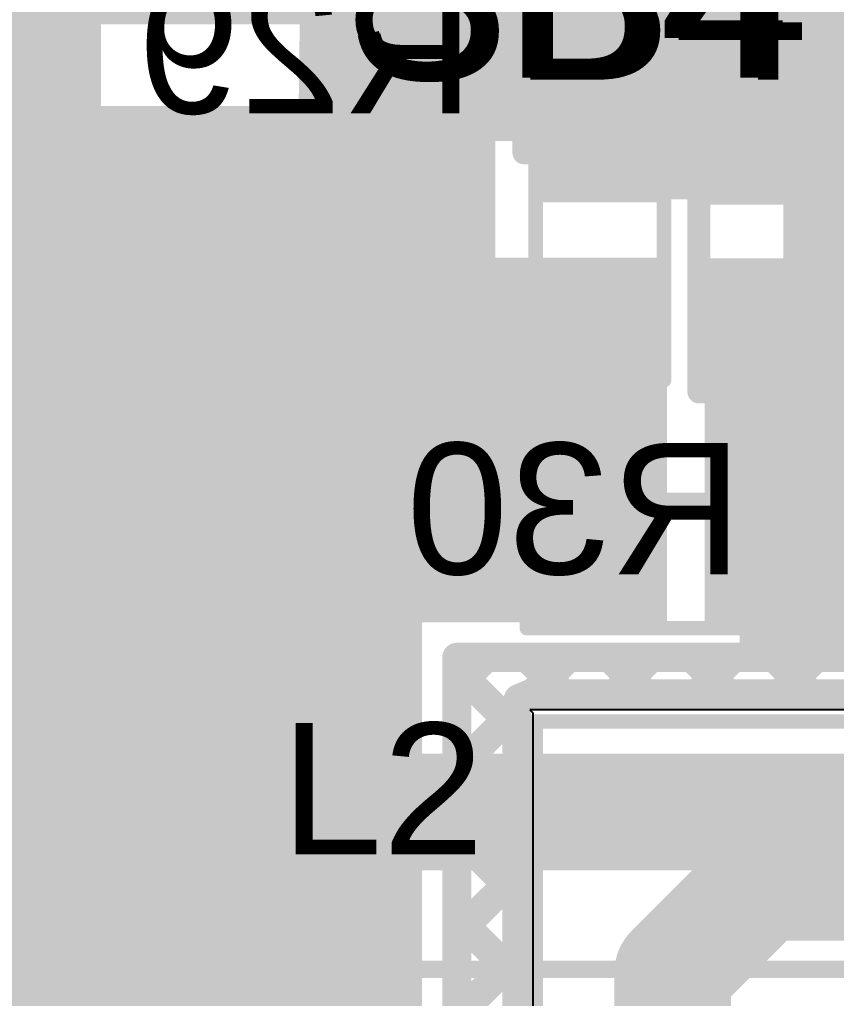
# Model space of a CAD drawing. Header units: millimetres. Extents: x -0.26 to 2.84, y -0.09 to 2.43.
# Drawn here: x 1.3311 to 1.6111, y 0.3581 to 0.6937 of the extents above; entities that cross this region are included whole.
import ezdxf

# ---------------------------------------------------------------- set-up
doc = ezdxf.new("R2010")
doc.units = ezdxf.units.MM
doc.header["$MEASUREMENT"] = 0
for name, color, linetype in [('BottomLayer', 5, 'Continuous'), ('BottomOverlay', 54, 'Continuous'), ('BottomPaste', 16, 'Continuous'), ('BottomSolder', 6, 'Continuous'), ('TopLayer', 1, 'Continuous'), ('TopOverlay', 2, 'Continuous'), ('TopPaste', 8, 'Continuous'), ('TopSolder', 216, 'Continuous')]:
    doc.layers.add(name, color=color, linetype=linetype)
doc.styles.add('Arial', font='', dxfattribs={"height": 0.2})
doc.styles.get('Arial').set_extended_font_data('Arial')

# ---------------------------------------------------------------- blocks, each defined once
blk = doc.blocks.new('S______B______44')
at = {"layer": 'TopLayer'}
for points in [[(-0.045, -0.0175), (-0.045, 0.0175), (-0.015, 0.0175), (-0.015, -0.0175)], [(0.015, -0.0175), (0.015, 0.0175), (0.045, 0.0175), (0.045, -0.0175)]]:
    blk.add_hatch(color=1, dxfattribs=at).paths.add_polyline_path(points)
at = {"layer": 'TopPaste'}
for points in [[(-0.045, -0.0175), (-0.045, 0.0175), (-0.015, 0.0175), (-0.015, -0.0175)], [(0.015, -0.0175), (0.015, 0.0175), (0.045, 0.0175), (0.045, -0.0175)]]:
    blk.add_hatch(color=8, dxfattribs=at).paths.add_polyline_path(points)
at = {"layer": 'TopSolder'}
for points in [[(-0.049, -0.0215), (-0.049, 0.0215), (-0.011, 0.0215), (-0.011, -0.0215)], [(0.011, -0.0215), (0.011, 0.0215), (0.049, 0.0215), (0.049, -0.0215)]]:
    blk.add_hatch(color=216, dxfattribs=at).paths.add_polyline_path(points)
at = {"layer": 'TopOverlay', "const_width": 0.005}
for points in [[(-0.05, 0.022), (0.05, 0.022)], [(-0.05, -0.022), (-0.05, 0.022)], [(0.05, -0.022), (0.05, 0.022)], [(-0.05, -0.022), (0.05, -0.022)]]:
    blk.add_lwpolyline(points, dxfattribs=at)
at = {"layer": 'TopOverlay', "const_width": 0.0025}
for points in [[(-0.05125, 0.022, 1), (-0.04875, 0.022, 1)], [(-0.05125, 0.022, 1), (-0.04875, 0.022, 1)], [(0.04875, 0.022, 1), (0.05125, 0.022, 1)], [(0.04875, 0.022, 1), (0.05125, 0.022, 1)], [(-0.05125, -0.022, 1), (-0.04875, -0.022, 1)], [(-0.05125, -0.022, 1), (-0.04875, -0.022, 1)], [(0.04875, -0.022, 1), (0.05125, -0.022, 1)], [(0.04875, -0.022, 1), (0.05125, -0.022, 1)]]:
    blk.add_lwpolyline(points, format="xyb", close=True, dxfattribs=at)
blk = doc.blocks.new('S______B______45')
at = {"layer": 'TopLayer'}
for points in [[(-0.045, -0.0175), (-0.045, 0.0175), (-0.015, 0.0175), (-0.015, -0.0175)], [(0.015, -0.0175), (0.015, 0.0175), (0.045, 0.0175), (0.045, -0.0175)]]:
    blk.add_hatch(color=1, dxfattribs=at).paths.add_polyline_path(points)
at = {"layer": 'TopPaste'}
for points in [[(-0.045, -0.0175), (-0.045, 0.0175), (-0.015, 0.0175), (-0.015, -0.0175)], [(0.015, -0.0175), (0.015, 0.0175), (0.045, 0.0175), (0.045, -0.0175)]]:
    blk.add_hatch(color=8, dxfattribs=at).paths.add_polyline_path(points)
at = {"layer": 'TopSolder'}
for points in [[(-0.049, -0.0215), (-0.049, 0.0215), (-0.011, 0.0215), (-0.011, -0.0215)], [(0.011, -0.0215), (0.011, 0.0215), (0.049, 0.0215), (0.049, -0.0215)]]:
    blk.add_hatch(color=216, dxfattribs=at).paths.add_polyline_path(points)
at = {"layer": 'TopOverlay', "const_width": 0.005}
for points in [[(-0.05, 0.022), (0.05, 0.022)], [(-0.05, 0.022), (-0.05, -0.022)], [(0.05, 0.022), (0.05, -0.022)], [(-0.05, -0.022), (0.05, -0.022)]]:
    blk.add_lwpolyline(points, dxfattribs=at)
at = {"layer": 'TopOverlay', "const_width": 0.0025}
for points in [[(-0.05125, 0.022, 1), (-0.04875, 0.022, 1)], [(-0.05125, 0.022, 1), (-0.04875, 0.022, 1)], [(0.04875, 0.022, 1), (0.05125, 0.022, 1)], [(0.04875, 0.022, 1), (0.05125, 0.022, 1)], [(-0.05125, -0.022, 1), (-0.04875, -0.022, 1)], [(-0.05125, -0.022, 1), (-0.04875, -0.022, 1)], [(0.04875, -0.022, 1), (0.05125, -0.022, 1)], [(0.04875, -0.022, 1), (0.05125, -0.022, 1)]]:
    blk.add_lwpolyline(points, format="xyb", close=True, dxfattribs=at)
at = {"layer": 'TopOverlay'}
blk.add_text('SB4', height=0.06, rotation=-90, dxfattribs=at).set_placement((0.05378, 0.08664))
blk = doc.blocks.new('R__0603_B_46')
at = {"layer": 'BottomLayer'}
for points in [[(-0.045, -0.0175), (-0.045, 0.0175), (-0.015, 0.0175), (-0.015, -0.0175)], [(0.015, -0.0175), (0.015, 0.0175), (0.045, 0.0175), (0.045, -0.0175)]]:
    blk.add_hatch(color=5, dxfattribs=at).paths.add_polyline_path(points)
at = {"layer": 'BottomPaste'}
for points in [[(-0.045, -0.0175), (-0.045, 0.0175), (-0.015, 0.0175), (-0.015, -0.0175)], [(0.015, -0.0175), (0.015, 0.0175), (0.045, 0.0175), (0.045, -0.0175)]]:
    blk.add_hatch(color=16, dxfattribs=at).paths.add_polyline_path(points)
at = {"layer": 'BottomSolder'}
for points in [[(-0.049, -0.0215), (-0.049, 0.0215), (-0.011, 0.0215), (-0.011, -0.0215)], [(0.011, -0.0215), (0.011, 0.0215), (0.049, 0.0215), (0.049, -0.0215)]]:
    blk.add_hatch(color=6, dxfattribs=at).paths.add_polyline_path(points)
at = {"layer": 'BottomOverlay', "const_width": 0.005}
for points in [[(-0.048, 0.021), (0.048, 0.021)], [(-0.048, 0.021), (-0.048, -0.021)], [(0.048, 0.021), (0.048, -0.021)], [(-0.048, -0.021), (0.048, -0.021)]]:
    blk.add_lwpolyline(points, dxfattribs=at)
at = {"layer": 'BottomOverlay', "const_width": 0.0025}
for points in [[(-0.04925, 0.021, 1), (-0.04675, 0.021, 1)], [(-0.04925, 0.021, 1), (-0.04675, 0.021, 1)], [(0.04675, 0.021, 1), (0.04925, 0.021, 1)], [(0.04675, 0.021, 1), (0.04925, 0.021, 1)], [(-0.04925, -0.021, 1), (-0.04675, -0.021, 1)], [(-0.04925, -0.021, 1), (-0.04675, -0.021, 1)], [(0.04675, -0.021, 1), (0.04925, -0.021, 1)], [(0.04675, -0.021, 1), (0.04925, -0.021, 1)]]:
    blk.add_lwpolyline(points, format="xyb", close=True, dxfattribs=at)
blk = doc.blocks.new('R__1206_B_47')
at = {"layer": 'BottomLayer'}
for points in [[(-0.08, 0.035), (-0.02, 0.035), (-0.02, -0.035), (-0.08, -0.035)], [(0.02, 0.035), (0.08, 0.035), (0.08, -0.035), (0.02, -0.035)]]:
    blk.add_hatch(color=5, dxfattribs=at).paths.add_polyline_path(points)
at = {"layer": 'BottomPaste'}
for points in [[(-0.08, 0.035), (-0.02, 0.035), (-0.02, -0.035), (-0.08, -0.035)], [(0.02, 0.035), (0.08, 0.035), (0.08, -0.035), (0.02, -0.035)]]:
    blk.add_hatch(color=16, dxfattribs=at).paths.add_polyline_path(points)
at = {"layer": 'BottomSolder'}
for points in [[(-0.084, 0.039), (-0.016, 0.039), (-0.016, -0.039), (-0.084, -0.039)], [(0.016, 0.039), (0.084, 0.039), (0.084, -0.039), (0.016, -0.039)]]:
    blk.add_hatch(color=6, dxfattribs=at).paths.add_polyline_path(points)
at = {"layer": 'BottomOverlay', "const_width": 0.00787}
for points in [[(0.085, 0.04), (-0.085, 0.04)], [(-0.085, 0.04), (-0.085, -0.04)], [(0.085, 0.04), (0.085, -0.04)], [(0.085, -0.04), (-0.085, -0.04)]]:
    blk.add_lwpolyline(points, dxfattribs=at)
at = {"layer": 'BottomOverlay', "const_width": 0.00394}
for points in [[(-0.08697, 0.04, 1), (-0.08303, 0.04, 1)], [(-0.08697, 0.04, 1), (-0.08303, 0.04, 1)], [(0.08303, 0.04, 1), (0.08697, 0.04, 1)], [(0.08303, 0.04, 1), (0.08697, 0.04, 1)], [(-0.08697, -0.04, 1), (-0.08303, -0.04, 1)], [(-0.08697, -0.04, 1), (-0.08303, -0.04, 1)], [(0.08303, -0.04, 1), (0.08697, -0.04, 1)], [(0.08303, -0.04, 1), (0.08697, -0.04, 1)]]:
    blk.add_lwpolyline(points, format="xyb", close=True, dxfattribs=at)
blk = doc.blocks.new('IND_0603_53')
at = {"layer": 'TopLayer'}
for points in [[(-0.04862, 0.01909), (-0.01319, 0.01909), (-0.01319, -0.01909), (-0.04862, -0.01909)], [(0.01319, 0.01909), (0.04862, 0.01909), (0.04862, -0.01909), (0.01319, -0.01909)]]:
    blk.add_hatch(color=1, dxfattribs=at).paths.add_polyline_path(points)
at = {"layer": 'TopPaste'}
for points in [[(-0.04862, 0.01909), (-0.01319, 0.01909), (-0.01319, -0.01909), (-0.04862, -0.01909)], [(0.01319, 0.01909), (0.04862, 0.01909), (0.04862, -0.01909), (0.01319, -0.01909)]]:
    blk.add_hatch(color=8, dxfattribs=at).paths.add_polyline_path(points)
at = {"layer": 'TopSolder'}
for points in [[(-0.05262, 0.02309), (-0.00919, 0.02309), (-0.00919, -0.02309), (-0.05262, -0.02309)], [(0.00919, 0.02309), (0.05262, 0.02309), (0.05262, -0.02309), (0.00919, -0.02309)]]:
    blk.add_hatch(color=216, dxfattribs=at).paths.add_polyline_path(points)
at = {"layer": 'TopOverlay', "const_width": 0.00787}
for points in [[(-0.055, 0.025), (0.055, 0.025)], [(-0.055, 0.025), (-0.055, -0.025)], [(0.055, 0.025), (0.055, -0.025)], [(-0.055, -0.025), (0.055, -0.025)]]:
    blk.add_lwpolyline(points, dxfattribs=at)
at = {"layer": 'TopOverlay', "const_width": 0.00394}
for points in [[(-0.05697, 0.025, 1), (-0.05303, 0.025, 1)], [(-0.05697, 0.025, 1), (-0.05303, 0.025, 1)], [(0.05303, 0.025, 1), (0.05697, 0.025, 1)], [(0.05303, 0.025, 1), (0.05697, 0.025, 1)], [(-0.05697, -0.025, 1), (-0.05303, -0.025, 1)], [(-0.05697, -0.025, 1), (-0.05303, -0.025, 1)], [(0.05303, -0.025, 1), (0.05697, -0.025, 1)], [(0.05303, -0.025, 1), (0.05697, -0.025, 1)]]:
    blk.add_lwpolyline(points, format="xyb", close=True, dxfattribs=at)
blk = doc.blocks.new('YPRH1207_181M_93')
at = {"layer": 'TopOverlay', "const_width": 0.005}
for points in [[(-0.248, 0.248), (0.248, 0.248)], [(0.248, 0.248), (0.248, 0.118)]]:
    blk.add_lwpolyline(points, dxfattribs=at)
at = {"layer": 'TopOverlay', "const_width": 0.0025}
blk.add_lwpolyline([(0.24675, 0.248, 1), (0.24925, 0.248, 1)], format="xyb", close=True, dxfattribs=at)
blk.add_lwpolyline([(0.24675, 0.248, 1), (0.24925, 0.248, 1)], format="xyb", close=True, dxfattribs=at)
blk = doc.blocks.new('VT1H471MI135000CE0_147')
at = {"layer": 'TopLayer'}
blk.add_hatch(color=1, dxfattribs=at).paths.add_polyline_path([(-0.32461, 0.03445), (-0.08051, 0.03445), (-0.08051, -0.03445), (-0.32461, -0.03445)])
at = {"layer": 'TopPaste'}
blk.add_hatch(color=8, dxfattribs=at).paths.add_polyline_path([(-0.32461, 0.03445), (-0.08051, 0.03445), (-0.08051, -0.03445), (-0.32461, -0.03445)])
at = {"layer": 'TopSolder'}
blk.add_hatch(color=216, dxfattribs=at).paths.add_polyline_path([(-0.32861, 0.03845), (-0.07651, 0.03845), (-0.07651, -0.03845), (-0.32861, -0.03845)])
at = {"layer": 'TopOverlay'}
for points, const_width in [([(-0.13578, 0.27), (-0.26961, 0.13617)], 0.005), ([(-0.26842, 0.042), (-0.26961, 0.13617)], 0.005), ([(-0.30956, 0.108), (-0.30956, 0.048)], 0.01), ([(-0.27956, 0.077), (-0.33956, 0.077)], 0.01), ([(-0.26367, -0.04299), (-0.26488, -0.1389)], 0.005)]:
    blk.add_lwpolyline(points, dxfattribs=dict(at, const_width=const_width))
for points, const_width in [([(-0.27086, 0.13617, 1), (-0.26836, 0.13617, 1)], 0.0025), ([(-0.27086, 0.13617, 1), (-0.26836, 0.13617, 1)], 0.0025), ([(-0.31206, 0.108, 1), (-0.30706, 0.108, 1)], 0.005), ([(-0.34206, 0.077, 1), (-0.33706, 0.077, 1)], 0.005), ([(-0.28206, 0.077, 1), (-0.27706, 0.077, 1)], 0.005), ([(-0.31206, 0.048, 1), (-0.30706, 0.048, 1)], 0.005), ([(-0.26967, 0.042, 1), (-0.26717, 0.042, 1)], 0.0025), ([(-0.26492, -0.04299, 1), (-0.26242, -0.04299, 1)], 0.0025)]:
    blk.add_lwpolyline(points, format="xyb", close=True, dxfattribs=dict(at, const_width=const_width))

msp = doc.modelspace()

# ---------------------------------------------------------------- hatches: boundary and pattern name
at = {"layer": 'BottomLayer'}
for points in [[(1.429, 0.652), (1.571, 0.652), (1.571, 0.742), (1.429, 0.742)], [(1.593, 0.652), (1.716, 0.652), (1.716, 0.724), (1.593, 0.724)], [(1.593, 0.587), (1.654, 0.587), (1.654, 0.665), (1.593, 0.665)], [(1.578, 0.47), (1.66, 0.47), (1.66, 0.553), (1.578, 0.553)]]:
    msp.add_hatch(color=5, dxfattribs=at).paths.add_polyline_path(points)
at = {"layer": 'TopLayer'}
for points in [[(1.316, 0.692), (1.537, 0.692), (1.537, 0.934), (1.316, 0.934)], [(1.509, 0.632), (1.609, 0.632), (1.609, 0.718), (1.509, 0.718)], [(1.244, 0.497), (1.492, 0.497), (1.492, 0.664), (1.244, 0.664)], [(1.413, 0.487), (1.553, 0.487), (1.553, 0.612), (1.413, 0.612)], [(1.566, 0.487), (1.635, 0.487), (1.635, 0.609), (1.566, 0.609)], [(1.244, 0.129), (1.469, 0.129), (1.469, 0.517), (1.244, 0.517)]]:
    msp.add_hatch(color=1, dxfattribs=at).paths.add_polyline_path(points)

# ---------------------------------------------------------------- linework, layer by layer
at = {"layer": 'BottomLayer'}
for points, const_width in [([(1.339, 0.708), (1.402, 0.771)], 0.04), ([(1.339, 0.494), (1.339, 0.708)], 0.04), ([(1.10356, 0.67044), (1.406, 0.368)], 0.006), ([(1.098, 0.657), (1.40044, 0.35457)], 0.006), ([(1.339, 0.494), (1.411, 0.422)], 0.04), ([(1.411, 0.422), (2.181, 0.422)], 0.04), ([(1.406, 0.368), (2.027, 0.368)], 0.006)]:
    msp.add_lwpolyline(points, dxfattribs=dict(at, const_width=const_width))
for points, const_width in [([(1.329, 0.708, 1), (1.349, 0.708, 1)], 0.02), ([(1.329, 0.708, 1), (1.349, 0.708, 1)], 0.02), ([(1.329, 0.494, 1), (1.349, 0.494, 1)], 0.02), ([(1.329, 0.494, 1), (1.349, 0.494, 1)], 0.02), ([(1.401, 0.422, 1), (1.421, 0.422, 1)], 0.02), ([(1.401, 0.422, 1), (1.421, 0.422, 1)], 0.02), ([(1.4045, 0.368, 1), (1.4075, 0.368, 1)], 0.003), ([(1.4045, 0.368, 1), (1.4075, 0.368, 1)], 0.003)]:
    msp.add_lwpolyline(points, format="xyb", close=True, dxfattribs=dict(at, const_width=const_width))
at = {"layer": 'TopLayer'}
for p, q in [((1.507, 0.457), (1.506, 0.457)), ((1.506, 0.457), (1.507, 0.456)), ((2.008, 0.457), (1.507, 0.457)), ((1.507, 0.456), (1.507, -0.068))]:
    msp.add_line(p, q, dxfattribs=at)
for points, const_width in [([(1.422, 0.582), (1.424, 0.58)], 0.04), ([(1.424, 0.58), (1.53, 0.58)], 0.04), ([(1.481, 0.475), (1.554, 0.475)], 0.01), ([(1.481, 0.46497), (1.49103, 0.475)], 0.01), ([(1.481, 0.233), (1.481, 0.475)], 0.01), ([(1.50499, 0.475), (1.51758, 0.46241)], 0.01), ([(1.50673, 0.46241), (1.51932, 0.475)], 0.01), ([(1.53328, 0.475), (1.54587, 0.46241)], 0.01), ([(1.53501, 0.46241), (1.5476, 0.475)], 0.01), ([(1.554, 0.475), (1.565, 0.475)], 0.01), ([(1.554, 0.475), (1.565, 0.475)], 0.01), ([(1.56156, 0.475), (1.57415, 0.46241)], 0.01), ([(1.5633, 0.46241), (1.57588, 0.475)], 0.01), ([(1.565, 0.475), (1.63302, 0.475)], 0.01), ([(1.58985, 0.475), (1.60243, 0.46241)], 0.01), ([(1.59158, 0.46241), (1.60417, 0.475)], 0.01), ([(1.481, 0.47071), (1.50159, 0.45012)], 0.01), ([(1.50217, 0.46083), (1.506, 0.46241)], 0.01), ([(1.506, 0.46241), (1.6377, 0.46241)], 0.01), ([(1.50059, 0.457), (1.50217, 0.46083)], 0.01), ([(1.481, 0.43668), (1.5008, 0.45649)], 0.01), ([(1.50159, 0.088), (1.50159, 0.45459)], 0.01), ([(1.481, 0.44242), (1.50159, 0.42184)], 0.01), ([(1.481, 0.4084), (1.50159, 0.42899)], 0.01), ([(1.481, 0.41414), (1.50159, 0.39355)], 0.01), ([(1.555, 0.367), (1.58591, 0.39791)], 0.04), ([(1.58591, 0.39791), (1.75, 0.39791)], 0.04), ([(1.481, 0.38012), (1.50159, 0.4007)], 0.01), ([(1.481, 0.38586), (1.50159, 0.36527)], 0.01), ([(1.555, 0.274), (1.555, 0.367)], 0.04), ([(1.481, 0.35183), (1.50159, 0.37242)], 0.01), ([(1.481, 0.35757), (1.50159, 0.33698)], 0.01)]:
    msp.add_lwpolyline(points, dxfattribs=dict(at, const_width=const_width))
for points, const_width in [([(1.412, 0.582, 1), (1.432, 0.582, 1)], 0.02), ([(1.414, 0.58, 1), (1.434, 0.58, 1)], 0.02), ([(1.414, 0.58, 1), (1.434, 0.58, 1)], 0.02), ([(1.52, 0.58, 1), (1.54, 0.58, 1)], 0.02), ([(1.4785, 0.475, 1), (1.4835, 0.475, 1)], 0.005), ([(1.4785, 0.475, 1), (1.4835, 0.475, 1)], 0.005), ([(1.48853, 0.475, 1), (1.49353, 0.475, 1)], 0.005), ([(1.50249, 0.475, 1), (1.50749, 0.475, 1)], 0.005), ([(1.51682, 0.475, 1), (1.52182, 0.475, 1)], 0.005), ([(1.53078, 0.475, 1), (1.53578, 0.475, 1)], 0.005), ([(1.5451, 0.475, 1), (1.5501, 0.475, 1)], 0.005), ([(1.5515, 0.475, 1), (1.5565, 0.475, 1)], 0.005), ([(1.5515, 0.475, 1), (1.5565, 0.475, 1)], 0.005), ([(1.5515, 0.475, 1), (1.5565, 0.475, 1)], 0.005), ([(1.55906, 0.475, 1), (1.56406, 0.475, 1)], 0.005), ([(1.5625, 0.475, 1), (1.5675, 0.475, 1)], 0.005), ([(1.5625, 0.475, 1), (1.5675, 0.475, 1)], 0.005), ([(1.5625, 0.475, 1), (1.5675, 0.475, 1)], 0.005), ([(1.57338, 0.475, 1), (1.57838, 0.475, 1)], 0.005), ([(1.58735, 0.475, 1), (1.59235, 0.475, 1)], 0.005), ([(1.60167, 0.475, 1), (1.60667, 0.475, 1)], 0.005), ([(1.4785, 0.47071, 1), (1.4835, 0.47071, 1)], 0.005), ([(1.4785, 0.46497, 1), (1.4835, 0.46497, 1)], 0.005), ([(1.5035, 0.46241, 1), (1.5085, 0.46241, 1)], 0.005), ([(1.5035, 0.46241, 1), (1.5085, 0.46241, 1)], 0.005), ([(1.50423, 0.46241, 1), (1.50923, 0.46241, 1)], 0.005), ([(1.51508, 0.46241, 1), (1.52008, 0.46241, 1)], 0.005), ([(1.53251, 0.46241, 1), (1.53751, 0.46241, 1)], 0.005), ([(1.54337, 0.46241, 1), (1.54837, 0.46241, 1)], 0.005), ([(1.5608, 0.46241, 1), (1.5658, 0.46241, 1)], 0.005), ([(1.57165, 0.46241, 1), (1.57665, 0.46241, 1)], 0.005), ([(1.58908, 0.46241, 1), (1.59408, 0.46241, 1)], 0.005), ([(1.59993, 0.46241, 1), (1.60493, 0.46241, 1)], 0.005), ([(1.49967, 0.46083, 1), (1.50467, 0.46083, 1)], 0.005), ([(1.49967, 0.46083, 1), (1.50467, 0.46083, 1)], 0.005), ([(1.49809, 0.457, 1), (1.50309, 0.457, 1)], 0.005), ([(1.4983, 0.45649, 1), (1.5033, 0.45649, 1)], 0.005), ([(1.49909, 0.45459, 1), (1.50409, 0.45459, 1)], 0.005), ([(1.49909, 0.45012, 1), (1.50409, 0.45012, 1)], 0.005), ([(1.4785, 0.44242, 1), (1.4835, 0.44242, 1)], 0.005), ([(1.4785, 0.43668, 1), (1.4835, 0.43668, 1)], 0.005), ([(1.49909, 0.42899, 1), (1.50409, 0.42899, 1)], 0.005), ([(1.49909, 0.42184, 1), (1.50409, 0.42184, 1)], 0.005), ([(1.4785, 0.41414, 1), (1.4835, 0.41414, 1)], 0.005), ([(1.57591, 0.39791, 1), (1.59591, 0.39791, 1)], 0.02), ([(1.57591, 0.39791, 1), (1.59591, 0.39791, 1)], 0.02), ([(1.4785, 0.4084, 1), (1.4835, 0.4084, 1)], 0.005), ([(1.49909, 0.4007, 1), (1.50409, 0.4007, 1)], 0.005), ([(1.49909, 0.39355, 1), (1.50409, 0.39355, 1)], 0.005), ([(1.4785, 0.38586, 1), (1.4835, 0.38586, 1)], 0.005), ([(1.545, 0.367, 1), (1.565, 0.367, 1)], 0.02), ([(1.545, 0.367, 1), (1.565, 0.367, 1)], 0.02), ([(1.4785, 0.38012, 1), (1.4835, 0.38012, 1)], 0.005), ([(1.49909, 0.37242, 1), (1.50409, 0.37242, 1)], 0.005), ([(1.49909, 0.36527, 1), (1.50409, 0.36527, 1)], 0.005), ([(1.4785, 0.35757, 1), (1.4835, 0.35757, 1)], 0.005)]:
    msp.add_lwpolyline(points, format="xyb", close=True, dxfattribs=dict(at, const_width=const_width))

# ---------------------------------------------------------------- block references
for name, p, rotation in [('VT1H471MI135000CE0_147', (1.16556, 0.619), 180), ('S______B______45', (1.53, 0.62), 90), ('R__1206_B_47', (1.589, 0.688), 180), ('IND_0603_53', (1.589, 0.621), 90), ('R__0603_B_46', (1.623, 0.569), 90), ('YPRH1207_181M_93', (1.756, 0.205), 90)]:
    msp.add_blockref(name, p, dxfattribs=dict(rotation=rotation))
msp.add_blockref('S______B______44', (1.555, 0.507))

# ---------------------------------------------------------------- texts
at = {"layer": 'BottomOverlay', "style": 'Arial', "text_generation_flag": 2}
for s, p in [('R29', (1.48698, 0.66151)), ('R30', (1.57898, 0.50351))]:
    msp.add_text(s, height=0.045, dxfattribs=at).set_placement(p)
at = {"layer": 'TopOverlay', "style": 'Arial'}
for s, height, p in [('SB4', 0.06, (1.44336, 0.67308)), ('L2', 0.045, (1.42051, 0.40751))]:
    msp.add_text(s, height=height, dxfattribs=at).set_placement(p)

doc.saveas('drawing.dxf')
